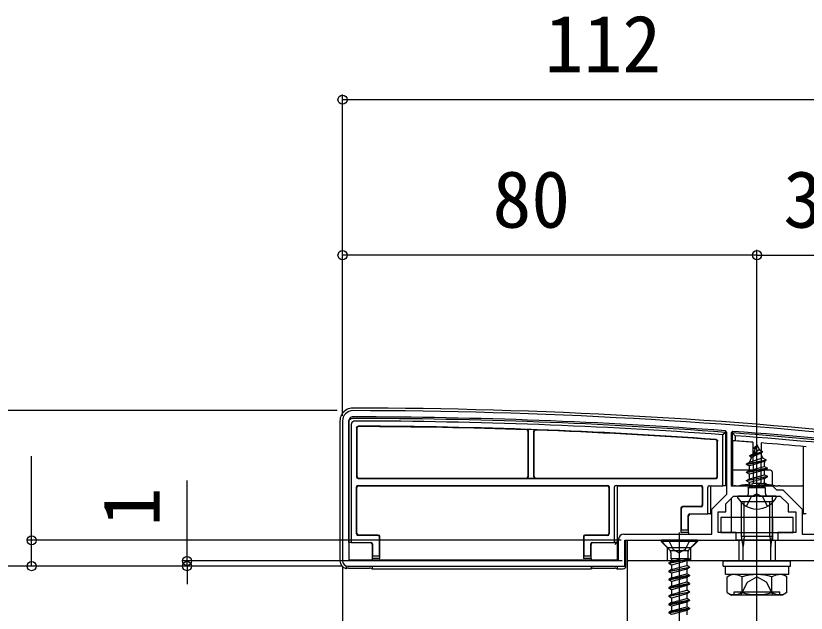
# Model space of a CAD drawing. Units: millimetres, scale not verified. Extents: x -875 to 875, y -1300 to 1294.
# Drawn here: x -727.9 to -575.3, y -239.1 to -123.8 of the extents above; entities that cross this region are included whole.
import ezdxf
from ezdxf.enums import TextEntityAlignment as Align

# ---------------------------------------------------------------- set-up
doc = ezdxf.new("R2010")
doc.units = ezdxf.units.MM
doc.header["$LTSCALE"] = 8
for name, color, linetype in [('0-2_YKK_11', 7, 'Continuous'), ('0-3_YKK_12', 2, 'Continuous'), ('0-4_YKK_13', 4, 'Continuous'), ('0-5_YKK_D', 6, 'Continuous'), ('0-7_YSS_K', 3, 'Continuous')]:
    doc.layers.add(name, color=color, linetype=linetype)
doc.styles.add('ＭＳ ゴシック', font='')
doc.styles.get('ＭＳ ゴシック').set_extended_font_data('MS Gothic')

msp = doc.modelspace()

# ---------------------------------------------------------------- linework, layer by layer
at = {"layer": '0-2_YKK_11'}
for p, q in [((-664.827, -202), (-664.827, -229)), ((-663.627, -202), (-663.627, -228.8))]:
    msp.add_line(p, q, dxfattribs=at)
for points in [[(-610.527, -223.8), (-593.527, -223.8), (-593.527, -219.003), (-590.627, -216.103), (-590.627, -204.184), (-590.905, -203.885)], [(-589.505, -203.989), (-589.827, -204.288), (-589.827, -214.5), (-581.827, -214.5), (-581.027, -215.3), (-579.83, -215.3), (-576.127, -219.003), (-576.127, -223.8), (-559.127, -223.8)], [(-663.827, -230), (-610.327, -230), (-610.327, -225), (-588.827, -225), (-588.827, -223.5), (-592.327, -223.5), (-592.327, -219.5), (-590.827, -219.5), (-590.827, -218), (-589.327, -216.5), (-585.286, -216.5), (-585.102, -216.38), (-584.552, -216.38), (-584.369, -216.5), (-580.327, -216.5), (-578.827, -218), (-578.827, -219.5), (-577.327, -219.5), (-577.327, -223.5), (-580.827, -223.5), (-580.827, -225), (-559.327, -225), (-559.327, -230), (-553.827, -230)], [(-663.627, -228.8), (-611.527, -228.8), (-611.527, -224.8)]]:
    msp.add_lwpolyline(points, dxfattribs=at)
for centre, radius, start, end in [((-662.827, -202), 2, 89.92662, 180), ((-662.827, -202), 0.8, 89.92663, 180.00001), ((-664.105, -1200.001), 998.802, 85.79716, 89.92664), ((-664.105, -1200.003), 1000.004, 83.71371, 89.92663), ((-664.106, -1200.009), 998.809, 83.71371, 85.71659), ((-610.527, -224.8), 1, 90.00001, 179.99999), ((-663.827, -229), 1, 180.00001, 269.99999)]:
    msp.add_arc(centre, radius, start, end, dxfattribs=at)
at = {"layer": '0-3_YKK_12'}
for p in [(-559.827, -229), (-609.827, -241)]:
    msp.add_line(p, (-609.827, -229), dxfattribs=at)
at = {"layer": '0-4_YKK_13'}
for p, q in [((-665.327, -201.995), (-665.327, -229.003)), ((-663.127, -202.691), (-663.127, -225.421)), ((-662.127, -203.302), (-662.127, -212.779)), ((-662.049, -203.381), (-662.049, -212.7)), ((-629.027, -203.985), (-629.027, -212.7)), ((-628.975, -203.934), (-628.975, -212.752)), ((-627.88, -212.752), (-627.88, -203.995)), ((-627.827, -212.7), (-627.827, -204.049)), ((-590.927, -204.184), (-591.427, -204.649)), ((-589.527, -205.792), (-589.527, -204.288)), ((-589.027, -204.827), (-589.527, -204.288)), ((-592.506, -212.7), (-592.506, -205.931)), ((-592.427, -212.779), (-592.427, -205.858)), ((-591.427, -214.5), (-591.427, -204.649)), ((-589.027, -205.83), (-589.527, -205.792)), ((-589.027, -204.827), (-589.027, -205.83)), ((-584.827, -220), (-584.827, -205.846)), ((-585.62, -206.093), (-585.578, -214)), ((-584.827, -206.5), (-585.574, -208.303)), ((-585.427, -207.19), (-585.174, -207.336)), ((-584.827, -206.5), (-584.403, -207.524)), ((-584.036, -206.22), (-584.076, -214)), ((-585.86, -208.992), (-586.251, -209.937)), ((-586.227, -208.78), (-583.777, -207.985)), ((-586.227, -208.68), (-585.574, -208.303)), ((-586.227, -208.78), (-585.86, -208.992)), ((-585.86, -208.992), (-584.128, -208.188)), ((-585.574, -208.303), (-584.403, -207.524)), ((-584.403, -207.524), (-583.777, -207.885)), ((-584.128, -208.188), (-583.777, -207.985)), ((-584.128, -208.188), (-583.758, -209.082)), ((-583.777, -207.985), (-583.777, -207.885)), ((-586.827, -210.27), (-583.077, -209.475)), ((-586.827, -210.37), (-583.077, -209.575)), ((-586.827, -210.27), (-586.251, -209.937)), ((-586.827, -210.37), (-586.827, -210.27)), ((-586.827, -210.37), (-586.302, -210.673)), ((-583.462, -209.797), (-586.302, -210.673)), ((-586.251, -209.937), (-583.758, -209.082)), ((-583.758, -209.082), (-583.077, -209.475)), ((-583.462, -209.797), (-583.077, -209.575)), ((-583.462, -209.797), (-583.352, -210.061)), ((-583.352, -210.762), (-583.352, -210.061)), ((-583.077, -209.575), (-583.077, -209.475)), ((-589.758, -211.798), (-589.771, -214.375)), ((-582.2, -211.5), (-589.455, -211.5)), ((-582.827, -211.065), (-586.827, -211.86)), ((-586.827, -211.96), (-582.827, -211.165)), ((-586.827, -211.86), (-586.302, -211.557)), ((-586.827, -211.96), (-586.827, -211.86)), ((-586.827, -211.96), (-586.302, -212.263)), ((-586.302, -211.557), (-586.302, -210.673)), ((-586.302, -211.557), (-583.352, -210.762)), ((-583.352, -211.468), (-586.302, -212.263)), ((-583.352, -210.762), (-582.827, -211.065)), ((-583.352, -211.468), (-582.827, -211.165)), ((-583.352, -212.352), (-583.352, -211.468)), ((-582.827, -211.165), (-582.827, -211.065)), ((-581.897, -211.798), (-581.883, -214.5)), ((-661.827, -213.079), (-592.727, -213.079)), ((-661.749, -213), (-629.327, -213)), ((-629.275, -213.052), (-627.58, -213.052)), ((-627.527, -213), (-592.806, -213)), ((-586.827, -213.45), (-582.827, -212.655)), ((-582.827, -212.755), (-586.827, -213.55)), ((-586.827, -213.55), (-586.302, -213.853)), ((-586.302, -213.147), (-586.302, -212.263)), ((-586.302, -213.147), (-583.352, -212.352)), ((-583.352, -213.058), (-586.302, -213.853)), ((-583.352, -212.352), (-582.827, -212.655)), ((-583.352, -213.942), (-583.352, -213.058)), ((-662.127, -223.779), (-662.127, -214.721)), ((-662.049, -223.7), (-662.049, -214.8)), ((-661.827, -214.421), (-613.627, -214.421)), ((-661.749, -214.5), (-613.706, -214.5)), ((-613.406, -214.8), (-613.406, -223.7)), ((-613.327, -214.721), (-613.327, -223.779)), ((-612.327, -225.421), (-612.327, -214.721)), ((-612.023, -214.421), (-595.627, -214.421)), ((-612.023, -214.421), (-611.527, -214.437)), ((-611.827, -214.737), (-611.827, -225.437)), ((-611.527, -214.5), (-595.706, -214.5)), ((-595.406, -214.8), (-595.406, -218.2)), ((-595.327, -214.721), (-595.327, -218.279)), ((-594.023, -214.5), (-591.427, -214.5)), ((-593.827, -214.8), (-593.827, -219.937)), ((-588.963, -214.5), (-588.264, -214.5)), ((-581.39, -214.5), (-588.264, -214.5)), ((-586.606, -214.913), (-586.302, -214.737)), ((-583.192, -214.913), (-586.606, -214.913)), ((-586.462, -216), (-586.462, -214.913)), ((-586.302, -214.737), (-586.302, -213.853)), ((-586.302, -214.737), (-583.352, -213.942)), ((-586.186, -214.913), (-582.827, -214.245)), ((-582.827, -214.345), (-585.683, -214.913)), ((-585.578, -214), (-584.076, -214)), ((-585.578, -214.114), (-585.578, -214)), ((-584.827, -238.068), (-584.827, -215.068)), ((-583.352, -214.648), (-584.333, -214.913)), ((-584.076, -214), (-584.077, -214.114)), ((-583.352, -213.942), (-582.827, -214.245)), ((-583.352, -214.648), (-582.827, -214.345)), ((-583.352, -214.913), (-583.352, -214.648)), ((-583.192, -216), (-583.192, -214.913)), ((-582.827, -214.345), (-582.827, -214.245)), ((-581.883, -214.5), (-581.883, -214.508)), ((-581.39, -214.5), (-580.692, -214.5)), ((-580.4, -214.5), (-576.127, -214.5)), ((-575.827, -214.5), (-576.127, -214.5)), ((-581.232, -216.5), (-588.423, -216.5)), ((-584.827, -216.042), (-585.972, -216.651)), ((-584.827, -216.042), (-583.682, -216.651)), ((-581.872, -216.5), (-581.827, -225)), ((-589.785, -216.958), (-589.819, -223.5)), ((-581.827, -217.568), (-587.827, -217.568)), ((-587.827, -224.222), (-587.827, -217.568)), ((-587.287, -224.222), (-587.287, -217.568)), ((-586.877, -218.466), (-585.972, -216.651)), ((-582.777, -218.466), (-583.682, -216.651)), ((-582.367, -224.222), (-582.367, -217.568)), ((-581.827, -224.222), (-581.827, -217.568)), ((-599.527, -218.8), (-599.527, -223.5)), ((-599.449, -218.879), (-599.449, -223)), ((-595.706, -218.5), (-599.227, -218.5)), ((-595.627, -218.579), (-599.149, -218.579)), ((-598.106, -223), (-598.106, -220.221)), ((-598.027, -223.5), (-598.027, -220.3)), ((-598.027, -220.3), (-598.027, -220.3)), ((-597.806, -219.921), (-594.327, -219.921)), ((-593.827, -219.937), (-593.827, -220)), ((-593.527, -220), (-593.827, -220)), ((-658.006, -224.079), (-661.827, -224.079)), ((-657.927, -224), (-661.749, -224)), ((-613.706, -224), (-618.027, -224)), ((-613.627, -224.079), (-617.949, -224.079)), ((-599.827, -223.5), (-599.827, -255.661)), ((-599.464, -223.5), (-599.527, -223.5)), ((-599.464, -223.5), (-599.449, -223)), ((-598.09, -223.5), (-599.464, -223.5)), ((-599.449, -223), (-598.106, -223)), ((-598.106, -223), (-598.09, -223.5)), ((-598.09, -223.5), (-598.027, -223.5)), ((-598.027, -223.5), (-598.027, -223.8)), ((-587.827, -224.222), (-581.827, -224.222)), ((-587.502, -226.222), (-587.827, -224.222)), ((-587.287, -224.222), (-587.502, -226.222)), ((-582.367, -224.222), (-582.152, -226.222)), ((-582.152, -226.222), (-581.827, -224.222)), ((-663.627, -225.437), (-663.627, -225.5)), ((-663.127, -225.421), (-659.349, -225.421)), ((-659.049, -225.721), (-659.049, -228)), ((-657.706, -228), (-657.706, -224.379)), ((-657.627, -228.5), (-657.627, -224.3)), ((-618.327, -224.3), (-618.327, -228.5)), ((-618.249, -224.379), (-618.249, -228)), ((-616.906, -228), (-616.906, -225.721)), ((-616.606, -225.421), (-612.327, -225.421)), ((-611.827, -225.437), (-612.327, -225.421)), ((-611.993, -225.509), (-612.29, -225.806)), ((-611.988, -225.506), (-611.827, -225.5)), ((-611.827, -225.437), (-611.827, -225.5)), ((-611.827, -225.5), (-611.827, -228.8)), ((-610.127, -230.001), (-610.127, -225)), ((-610.127, -225), (-598.027, -225)), ((-602.077, -226.4), (-603.477, -225)), ((-596.327, -225), (-603.327, -225)), ((-603.327, -225), (-603.327, -225.25)), ((-596.327, -225.25), (-603.327, -225.25)), ((-603.327, -225.25), (-601.697, -226.881)), ((-601.877, -225), (-600.972, -226.815)), ((-596.327, -225.25), (-597.958, -226.881)), ((-597.577, -226.4), (-596.177, -225)), ((-596.327, -225), (-596.327, -225.25)), ((-593.027, -225), (-589.827, -225)), ((-588.911, -224.908), (-582.29, -224.908)), ((-588.327, -225), (-588.327, -229)), ((-581.993, -224.924), (-581.827, -225)), ((-581.827, -225), (-576.627, -225)), ((-581.327, -225), (-581.327, -229)), ((-659.127, -225.8), (-659.127, -228.5)), ((-659.127, -225.8), (-659.127, -225.8)), ((-616.827, -228.5), (-616.827, -225.8)), ((-616.827, -225.8), (-616.827, -225.8)), ((-602.077, -229), (-602.077, -226.4)), ((-602.077, -226.4), (-597.577, -226.4)), ((-601.598, -227), (-598.056, -227)), ((-600.972, -226.815), (-599.827, -227.424)), ((-597.577, -229), (-597.577, -226.4)), ((-587.502, -229), (-587.502, -226.222)), ((-582.152, -229), (-582.152, -226.222)), ((-659.064, -228.5), (-659.127, -228.5)), ((-659.127, -228.5), (-659.127, -228.8)), ((-659.064, -228.5), (-659.049, -228)), ((-657.69, -228.5), (-659.064, -228.5)), ((-659.049, -228), (-657.706, -228)), ((-657.706, -228), (-657.69, -228.5)), ((-657.69, -228.5), (-657.627, -228.5)), ((-618.264, -228.5), (-618.327, -228.5)), ((-618.264, -228.5), (-618.249, -228)), ((-616.89, -228.5), (-618.264, -228.5)), ((-618.249, -228), (-616.906, -228)), ((-616.906, -228), (-616.89, -228.5)), ((-616.89, -228.5), (-616.827, -228.5)), ((-616.827, -228.5), (-616.827, -228.8)), ((-601.827, -229.383), (-597.827, -228.588)), ((-597.827, -228.688), (-601.827, -229.483)), ((-601.462, -227.446), (-601.462, -228.588)), ((-597.827, -228.588), (-601.462, -228.588)), ((-601.302, -228.588), (-601.302, -229.079)), ((-601.302, -229.079), (-599.477, -228.588)), ((-597.827, -228.688), (-598.352, -228.991)), ((-598.192, -227.446), (-598.192, -228.588)), ((-597.827, -228.588), (-597.827, -228.688)), ((-664.127, -229.954), (-664.127, -230.47)), ((-659.127, -230), (-659.127, -230.5)), ((-616.827, -230), (-616.827, -230.5)), ((-611.827, -230), (-611.827, -230.5)), ((-601.302, -229.079), (-601.827, -229.383)), ((-601.827, -229.383), (-601.827, -229.483)), ((-601.302, -229.786), (-601.827, -229.483)), ((-601.827, -230.973), (-597.827, -230.178)), ((-597.827, -230.278), (-601.827, -231.073)), ((-598.352, -228.991), (-601.302, -229.786)), ((-601.302, -229.786), (-601.302, -230.669)), ((-601.302, -230.669), (-598.352, -229.874)), ((-598.352, -228.991), (-598.352, -229.874)), ((-597.827, -230.178), (-598.352, -229.874)), ((-591.327, -230), (-591.327, -229)), ((-591.327, -229), (-578.327, -229)), ((-591.327, -230), (-578.327, -230)), ((-590.884, -230), (-578.703, -230)), ((-590.884, -231.522), (-590.884, -230)), ((-578.327, -230), (-578.327, -229)), ((-663.665, -230.408), (-659.59, -230.408)), ((-659.293, -230.424), (-659.127, -230.5)), ((-659.127, -230.5), (-616.827, -230.5)), ((-616.827, -230.5), (-616.662, -230.424)), ((-616.365, -230.408), (-612.29, -230.408)), ((-611.993, -230.424), (-611.827, -230.5)), ((-611.827, -230.5), (-610.626, -230.5)), ((-601.302, -231.376), (-601.827, -231.073)), ((-597.827, -231.768), (-601.827, -232.563)), ((-601.827, -232.663), (-597.827, -231.868)), ((-598.352, -230.581), (-601.302, -231.376)), ((-601.302, -231.376), (-601.302, -232.259)), ((-601.302, -232.259), (-598.352, -231.464)), ((-598.352, -230.581), (-598.352, -231.464)), ((-597.827, -231.768), (-598.352, -231.464)), ((-597.827, -231.868), (-598.352, -232.171)), ((-597.827, -231.768), (-597.827, -231.868)), ((-590.601, -232.068), (-589.735, -231.568)), ((-589.735, -231.568), (-579.92, -231.568)), ((-579.054, -232.068), (-579.92, -231.568)), ((-601.302, -232.259), (-601.827, -232.563)), ((-601.827, -232.563), (-601.827, -232.663)), ((-601.302, -232.966), (-601.827, -232.663)), ((-597.827, -233.358), (-601.827, -234.153)), ((-598.352, -232.171), (-601.302, -232.966)), ((-601.302, -232.966), (-601.302, -233.849)), ((-601.302, -233.849), (-598.352, -233.054)), ((-598.352, -232.171), (-598.352, -233.054)), ((-597.827, -233.358), (-598.352, -233.054)), ((-597.827, -233.358), (-597.827, -233.458)), ((-590.601, -235.068), (-590.601, -232.068)), ((-587.927, -235.568), (-586.681, -233.068)), ((-587.714, -235.053), (-587.714, -232.083)), ((-586.681, -233.068), (-584.827, -232.083)), ((-582.974, -233.068), (-584.827, -232.083)), ((-581.727, -235.568), (-582.974, -233.068)), ((-581.941, -235.053), (-581.941, -232.083)), ((-579.054, -235.068), (-579.054, -232.068)), ((-601.302, -233.849), (-601.827, -234.153)), ((-601.827, -234.153), (-601.827, -234.253)), ((-598.352, -233.761), (-601.302, -234.556)), ((-601.302, -234.556), (-601.302, -235.439)), ((-601.302, -235.439), (-598.352, -234.644)), ((-597.827, -233.458), (-598.352, -233.761)), ((-598.352, -233.761), (-598.352, -234.644)), ((-597.827, -234.948), (-598.352, -234.644)), ((-601.827, -235.743), (-597.827, -234.948)), ((-597.827, -235.048), (-601.827, -235.843)), ((-601.302, -235.439), (-601.827, -235.743)), ((-601.827, -235.743), (-601.827, -235.843)), ((-601.302, -236.146), (-601.827, -235.843)), ((-598.352, -235.351), (-601.302, -236.146)), ((-601.302, -236.146), (-601.302, -237.029)), ((-601.302, -237.029), (-598.352, -236.234)), ((-597.827, -235.048), (-598.352, -235.351)), ((-598.352, -235.351), (-598.352, -236.234)), ((-597.827, -236.538), (-598.352, -236.234)), ((-597.827, -234.948), (-597.827, -235.048)), ((-590.601, -235.068), (-589.735, -235.568)), ((-579.92, -235.568), (-589.735, -235.568)), ((-589.259, -235.568), (-589.259, -234.968)), ((-589.259, -234.968), (-580.395, -234.968)), ((-580.395, -235.568), (-580.395, -234.968)), ((-579.054, -235.068), (-579.92, -235.568)), ((-597.827, -236.538), (-601.827, -237.333)), ((-601.827, -237.433), (-597.827, -236.638)), ((-601.302, -237.029), (-601.827, -237.333)), ((-601.827, -237.333), (-601.827, -237.433)), ((-601.302, -237.736), (-601.827, -237.433)), ((-598.352, -236.941), (-601.302, -237.736)), ((-601.302, -237.736), (-601.302, -238.619)), ((-601.302, -238.619), (-598.352, -237.824)), ((-597.827, -236.638), (-598.352, -236.941)), ((-598.352, -236.941), (-598.352, -237.824)), ((-597.827, -238.128), (-598.352, -237.824)), ((-597.827, -236.538), (-597.827, -236.638)), ((-597.827, -238.128), (-601.827, -238.923)), ((-601.827, -239.023), (-597.827, -238.228)), ((-601.302, -239.326), (-601.827, -239.023)), ((-598.352, -238.531), (-601.302, -239.326)), ((-597.827, -238.228), (-598.352, -238.531)), ((-598.352, -238.531), (-598.352, -239.414)), ((-597.827, -238.128), (-597.827, -238.228))]:
    msp.add_line(p, q, dxfattribs=at)
for points in [[(-662.829, -199.5), (-663.13, -199.518), (-663.426, -199.571), (-663.715, -199.661), (-663.989, -199.784), (-664.247, -199.939), (-664.485, -200.125), (-664.698, -200.338), (-664.884, -200.574), (-665.041, -200.833), (-665.164, -201.107), (-665.254, -201.395), (-665.309, -201.692), (-665.327, -201.995)], [(-663.627, -202.19), (-663.591, -201.978), (-663.492, -201.787), (-663.34, -201.635), (-663.149, -201.536), (-662.936, -201.5)], [(-663.127, -225.421), (-663.627, -225.437), (-663.627, -202.2)], [(-662.436, -202.001), (-662.65, -202.034), (-662.843, -202.131), (-662.996, -202.283), (-663.093, -202.476), (-663.127, -202.691)], [(-662.926, -201.5), (-662.928, -201.5), (-662.929, -201.5), (-662.93, -201.5), (-662.931, -201.5), (-662.932, -201.5), (-662.934, -201.5), (-662.935, -201.5), (-662.936, -201.5)], [(-662.127, -203.302), (-662.087, -203.151), (-661.977, -203.042), (-661.827, -203.002)], [(-661.748, -203.081), (-661.898, -203.121), (-662.008, -203.23), (-662.049, -203.381)], [(-629.027, -203.985), (-629.066, -203.838), (-629.171, -203.729), (-629.317, -203.685)], [(-629.264, -203.634), (-629.119, -203.678), (-629.014, -203.787), (-628.975, -203.934)], [(-627.88, -203.995), (-627.837, -203.842), (-627.724, -203.732), (-627.569, -203.695)], [(-627.516, -203.749), (-627.671, -203.786), (-627.785, -203.896), (-627.827, -204.049)], [(-590.927, -204.184), (-590.927, -214.5), (-591.427, -214.5)], [(-592.506, -205.931), (-592.543, -205.788), (-592.643, -205.679), (-592.784, -205.632)], [(-592.706, -205.559), (-592.565, -205.606), (-592.464, -205.714), (-592.427, -205.858)], [(-589.527, -205.792), (-589.527, -214.5), (-589.254, -214.5)], [(-585.427, -207.19), (-585.427, -207.09), (-584.96, -206.82)], [(-575.327, -219.921), (-575.827, -219.937), (-575.827, -206.915)], [(-586.227, -208.78), (-586.227, -208.68), (-583.777, -207.885)], [(-586.827, -213.55), (-586.827, -213.45), (-586.302, -213.147)], [(-583.352, -213.058), (-582.827, -212.755), (-582.827, -212.655)], [(-593.827, -219.937), (-594.327, -219.921), (-594.327, -214.8)], [(-588.963, -214.5), (-589.021, -214.5), (-589.125, -214.5), (-589.254, -214.5)], [(-585.578, -214.114), (-585.606, -214.14), (-585.688, -214.161), (-585.808, -214.173)], [(-583.847, -214.173), (-583.966, -214.161), (-584.048, -214.14), (-584.077, -214.114)], [(-580.4, -214.5), (-580.529, -214.5), (-580.634, -214.5), (-580.692, -214.5)], [(-575.827, -219.937), (-575.827, -220), (-576.127, -220)], [(-597.777, -225), (-598.682, -226.815), (-599.827, -227.424)], [(-597.827, -230.178), (-597.827, -230.278), (-598.352, -230.581)], [(-590.884, -231.568), (-578.703, -231.568), (-578.703, -230.046)], [(-663.739, -230.409), (-663.845, -230.408), (-663.923, -230.407), (-663.962, -230.41)], [(-601.302, -230.669), (-601.827, -230.973), (-601.827, -231.073)], [(-601.302, -234.556), (-601.827, -234.253), (-597.827, -233.458)], [(-601.302, -238.619), (-601.827, -238.923), (-601.827, -239.023)]]:
    msp.add_lwpolyline(points, dxfattribs=at)
for points in [[(-591.827, -223.5), (-577.827, -223.5), (-577.827, -220.6), (-591.827, -220.6)], [(-609.827, -225), (-559.827, -225), (-559.827, -229), (-609.827, -229)]]:
    msp.add_lwpolyline(points, close=True, dxfattribs=at)
for centre, radius, start, end in [((-664.105, -1199.999), 1000.5, 83.71346, 89.92691), ((-662.927, -202.2), 0.7, 179.22474, 180), ((-664.105, -1199.999), 998.5, 85.79716, 89.93237), ((-664.105, -1199.999), 998, 85.82383, 89.90416), ((-664.105, -1199.999), 997, 85.8933, 89.86906), ((-664.105, -1199.999), 996.922, 88.00022, 89.86454), ((-664.105, -1199.999), 996.974, 87.8998, 87.99731), ((-664.105, -1199.999), 996.922, 85.8975, 87.89667), ((-664.105, -1199.999), 998.5, 83.72398, 85.7166), ((-664.105, -1199.999), 998, 83.74923, 85.68567), ((-664.105, -1199.999), 997, 85.48491, 85.68133), ((-664.105, -1199.999), 997, 84.89134, 85.3936), ((-661.827, -212.779), 0.3, 180.00157, 269.99843), ((-661.749, -212.7), 0.3, 180.00157, 269.99843), ((-629.327, -212.7), 0.3, 270.00157, 359.99843), ((-629.275, -212.752), 0.3, 270.00157, 359.99843), ((-627.58, -212.752), 0.3, 180.00157, 269.99843), ((-627.527, -212.7), 0.3, 180.00157, 269.99843), ((-592.806, -212.7), 0.3, 270.00157, 359.99843), ((-592.727, -212.779), 0.3, 270.00157, 359.99843), ((-661.827, -214.721), 0.3, 90.00157, 179.99843), ((-661.749, -214.8), 0.3, 90.00157, 179.99843), ((-613.706, -214.8), 0.3, 0.00157, 89.99843), ((-613.627, -214.721), 0.3, 0.00157, 89.99843), ((-611.527, -214.8), 0.3, 90, 180), ((-595.706, -214.8), 0.3, 0.00157, 89.99843), ((-595.627, -214.721), 0.3, 0.00157, 89.99843), ((-593.527, -214.8), 0.3, 90, 180), ((-588.423, -216.654), 0.154, 90, 207.28096), ((-586.962, -216), 0.5, 270, 0), ((-582.692, -216), 0.5, 180, 270), ((-581.232, -216.654), 0.154, 332.71904, 90), ((-584.827, -214.8), 4.2, 207.28096, 332.71904), ((-599.227, -218.8), 0.3, 90.00157, 179.99843), ((-599.149, -218.879), 0.3, 90.00157, 179.99843), ((-595.706, -218.2), 0.3, 270.00157, 359.99843), ((-595.627, -218.279), 0.3, 270.00157, 359.99843), ((-597.806, -220.221), 0.3, 90.00157, 179.99843), ((-661.827, -223.779), 0.3, 180.00157, 269.99843), ((-661.749, -223.7), 0.3, 180.00157, 269.99843), ((-658.006, -224.379), 0.3, 0.00157, 89.99843), ((-657.927, -224.3), 0.3, 0.00157, 89.99843), ((-618.027, -224.3), 0.3, 90.00157, 179.99843), ((-617.949, -224.379), 0.3, 90.00157, 179.99843), ((-613.706, -223.7), 0.3, 270.00157, 359.99843), ((-613.627, -223.779), 0.3, 270.00157, 359.99843), ((-659.349, -225.721), 0.3, 0.00157, 89.99843), ((-616.606, -225.721), 0.3, 90.00157, 179.99843), ((-602.262, -227.446), 0.8, 0, 45), ((-597.392, -227.446), 0.8, 135, 180), ((-589.172, -234.234), 2.598, 55.86369, 115.45615), ((-584.827, -241.19), 9.553, 72.41205, 107.58795), ((-580.483, -234.234), 2.598, 64.54385, 124.13631), ((-589.172, -232.903), 2.598, 244.54385, 304.13631), ((-584.827, -225.946), 9.553, 252.41205, 287.58795), ((-580.483, -232.903), 2.598, 235.86369, 295.45615)]:
    msp.add_arc(centre, radius, start, end, dxfattribs=at)
for centre, major_axis, ratio, start_param, end_param in [((-589.455, -211.8), (0.303, 0), 0.991228, 1.8123087, 3.1363567), ((-589.455, -211.8), (0.303, 0), 0.991228, 1.5707963, 1.8123087), ((-582.2, -211.8), (0.303, 0), 0.991228, 0.005236, 1.5707963), ((-612.023, -214.721), (-0.304, 0.01), 0.986381, 4.7442282, 6.3141637), ((-611.527, -214.737), (0.215, 0.209), 0.999567, 0.8013178, 2.3712533), ((-611.527, -214.747), (-0.214, 0.217), 0.969074, 0.7769022, 0.777763), ((-594.023, -214.8), (0.304, 0), 0.986394, 1.5707963, 3.1415927), ((-584.827, -214.999), (4.247, 0), 0.2, 1.8038052, 2.5135649), ((-584.827, -214.999), (4.247, 0), 0.2, 0.6280278, 1.3377874), ((-597.727, -220.3), (0.12, 0.275), 0.999508, 0.4125047, 1.9826091), ((-659.427, -225.8), (-0.12, 0.275), 0.999508, 4.3005762, 5.8706806), ((-616.527, -225.8), (0.12, 0.275), 0.999508, 0.4125047, 1.9826091), ((-611.987, -225.806), (0, 0.3), 0.133333, 0.005236, 0.1325515), ((-582.29, -224.927), (0.3, 0), 0.061143, 0.1328328, 1.5710536), ((-663.824, -228.997), (-1.065, -1.065), 0.99628, 5.4996506, 6.8675658), ((-610.628, -229.999), (0.355, -0.355), 0.99628, 5.4996506, 7.06672), ((-663.568, -228.741), (2.691, 1.61), 0.42434, 4.2609522, 4.321393), ((-663.665, -230.427), (0.3, 0), 0.061163, 1.5707963, 1.8209991), ((-659.59, -230.427), (0.3, 0), 0.061163, 0.1325515, 1.5707963), ((-616.365, -230.427), (0.3, 0), 0.061163, 1.5707963, 3.0090411), ((-612.29, -230.427), (0.3, 0), 0.061163, 0.1325515, 1.5707963)]:
    msp.add_ellipse(centre, major_axis=major_axis, ratio=ratio, start_param=start_param, end_param=end_param, dxfattribs=at)
at = {"layer": '0-5_YKK_D'}
for p, q in [((-664.827, -201), (-664.827, -139)), ((-552.827, -140), (-664.827, -140)), ((-664.827, -201), (-664.827, -169)), ((-584.827, -193), (-584.827, -169)), ((-584.827, -193), (-584.827, -169)), ((-584.827, -170), (-664.827, -170)), ((-584.827, -170), (-552.827, -170)), ((-665.827, -200), (-845.827, -200)), ((-665.827, -200), (-785.827, -200)), ((-694.827, -229), (-694.827, -213.483)), ((-611.027, -225), (-725.827, -225)), ((-664.827, -230), (-785.827, -230)), ((-672.827, -230), (-785.827, -230)), ((-664.827, -230), (-725.827, -230)), ((-610.827, -229), (-695.827, -229)), ((-664.827, -230), (-695.827, -230)), ((-694.827, -230), (-694.827, -229)), ((-694.827, -230), (-694.827, -233.5)), ((-664.827, -230), (-664.827, -352.5))]:
    msp.add_line(p, q, dxfattribs=at)
msp.add_lwpolyline([(-724.827, -230), (-724.827, -225), (-724.827, -208.807)], dxfattribs=at)
for centre in [(-664.827, -140), (-664.827, -170), (-584.827, -170), (-584.827, -170), (-724.827, -225), (-694.827, -229), (-724.827, -230), (-694.827, -230)]:
    msp.add_circle(centre, 0.875, dxfattribs=at)
at = {"layer": '0-7_YSS_K'}
msp.add_line((-584.827, -798), (-584.827, -188.782), dxfattribs=at)

# ---------------------------------------------------------------- texts
at = {"layer": '0-5_YKK_D', "style": 'ＭＳ ゴシック'}
for s, p in [('112', (-625.788, -138)), ('80', (-635.864, -168)), ('32', (-579.736, -168))]:
    msp.add_text(s, height=11, dxfattribs=at).set_placement(p, align=Align.BOTTOM_LEFT)
msp.add_text('1', height=11, rotation=90, dxfattribs=at).set_placement((-696.827, -222.301), align=Align.BOTTOM_LEFT)

doc.saveas('drawing.dxf')
